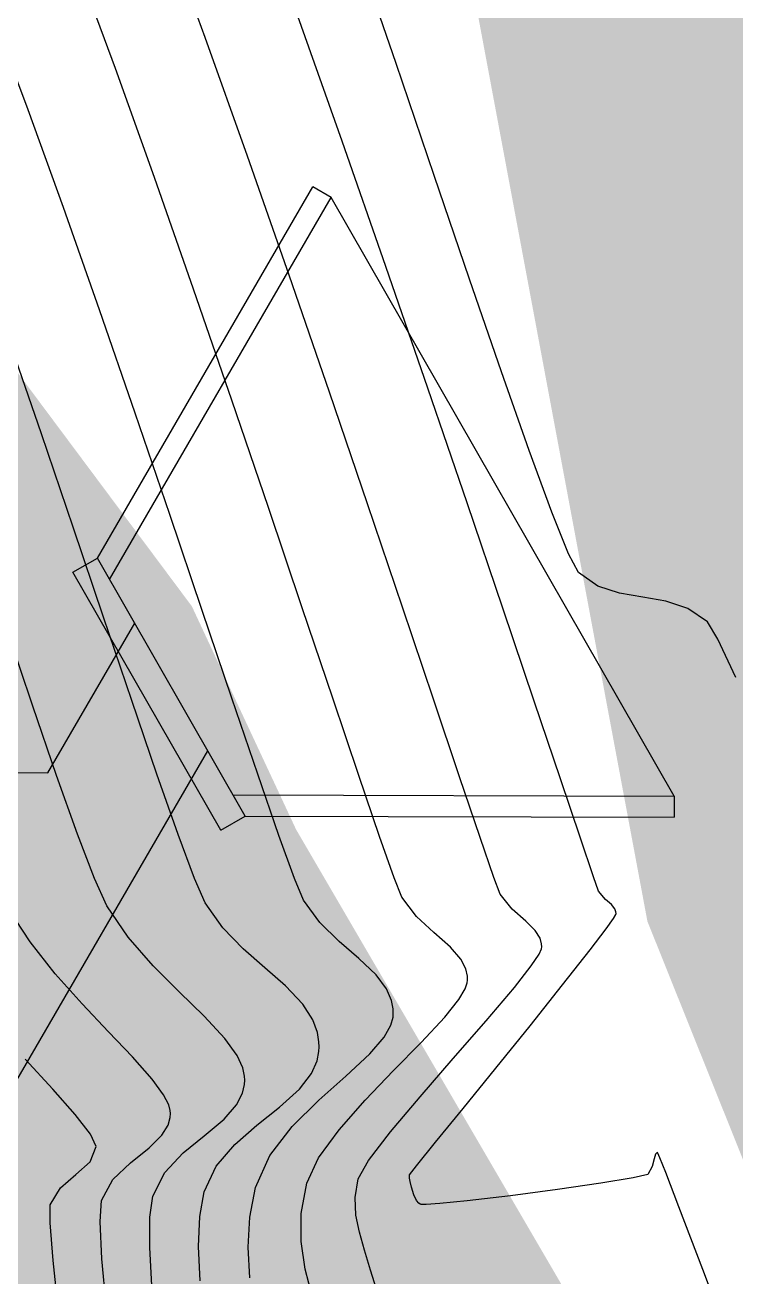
# Model space of a CAD drawing. Header units: feet. Extents: x 26064 to 27719, y 16802 to 28989.
# Drawn here: x 27554.62 to 27571.36, y 17822.44 to 17851.9 of the extents above; entities that cross this region are included whole.
import ezdxf

# ---------------------------------------------------------------- set-up
doc = ezdxf.new("R2010")
doc.units = ezdxf.units.FT
doc.header["$LTSCALE"] = 50
doc.header["$MEASUREMENT"] = 0
doc.linetypes.add('HIDDEN', pattern=[0.375, 0.25, -0.125])
doc.linetypes.add('HIDN25', pattern=[0.0938, 0.0625, -0.0313])
for name, color, linetype in [('CONT-MJR', 160, 'HIDDEN'), ('CONT-MNR', 55, 'HIDN25'), ('SD-OUTER', 6, 'Continuous'), ('SD-OUTER-PRIVATE', 6, 'Continuous'), ('SD-STRUCTURE', 6, 'Continuous'), ('SILT FENCE', 200, 'Continuous'), ('SILT_FENCE', 1, 'HIDDEN'), ('WATER', 5, 'Continuous')]:
    doc.layers.add(name, color=color, linetype=linetype)

msp = doc.modelspace()

# ---------------------------------------------------------------- linework, layer by layer
at = {"layer": 'CONT-MJR', "color": 7, "extrusion": (0.938178, 0.346152, 0)}
msp.add_line((27556.74703, 17850.88218, 630), (27555.84712, 17853.32121, 630), dxfattribs=at)
at = {"layer": 'CONT-MJR', "color": 7}
for p, q in [((27557.668, 17848.31174, 630), (27556.74703, 17850.88218, 630)), ((27558.58937, 17845.6833, 630), (27557.668, 17848.31174, 630)), ((27560.35059, 17840.54607, 630), (27559.49046, 17843.07028, 630)), ((27562.47849, 17834.24041, 630), (27561.86528, 17836.05772, 630)), ((27562.96804, 17832.80554, 630), (27562.47849, 17834.24041, 630)), ((27563.49348, 17831.37677, 630), (27563.31326, 17831.82653, 630)), ((27563.8405, 17830.91951, 630), (27563.49348, 17831.37677, 630)), ((27564.63629, 17830.20114, 630), (27564.24773, 17830.54371, 630)), ((27564.88069, 17829.91859, 630), (27564.63629, 17830.20114, 630)), ((27564.99872, 17829.6855, 630), (27564.88069, 17829.91859, 630)), ((27565.03686, 17829.51425, 630), (27564.99872, 17829.6855, 630)), ((27565.04188, 17829.4227, 630), (27565.03686, 17829.51425, 630)), ((27565.03564, 17829.36091, 630), (27565.04188, 17829.4227, 630)), ((27563.9504, 17827.95637, 630), (27564.50711, 17828.554, 630)), ((27555.27123, 17826.85271, 635), (27554.61946, 17827.56273, 635)), ((27562.63106, 17826.59779, 630), (27563.3002, 17827.29342, 630)), ((27555.45459, 17824.5339, 635), (27555.81858, 17824.84661, 635)), ((27555.41846, 17821.56929, 635), (27555.28329, 17822.81908, 635)), ((27561.38804, 17821.96018, 630), (27561.22083, 17822.6182, 630))]:
    msp.add_line(p, q, dxfattribs=at)
at = {"layer": 'CONT-MJR', "color": 7, "extrusion": (0.945368, 0.326005, 0)}
msp.add_line((27559.49046, 17843.07028, 630), (27558.58937, 17845.6833, 630), dxfattribs=at)
at = {"layer": 'CONT-MJR', "color": 7, "extrusion": (0.947331, 0.320257, 0)}
msp.add_line((27561.14909, 17838.18408, 630), (27560.35059, 17840.54607, 630), dxfattribs=at)
at = {"layer": 'CONT-MJR', "color": 7, "extrusion": (0.947688, 0.319197, 0)}
msp.add_line((27561.86528, 17836.05772, 630), (27561.14909, 17838.18408, 630), dxfattribs=at)
at = {"layer": 'CONT-MJR', "color": 7, "extrusion": (0.943085, 0.332551, 0)}
msp.add_line((27563.31326, 17831.82653, 630), (27562.96804, 17832.80554, 630), dxfattribs=at)
at = {"layer": 'CONT-MJR', "color": 7, "extrusion": (-0.678175, -0.734901, 0)}
msp.add_line((27564.24773, 17830.54371, 630), (27563.8405, 17830.91951, 630), dxfattribs=at)
at = {"layer": 'CONT-MJR', "color": 7, "extrusion": (0.8589, -0.512143, 0)}
msp.add_line((27564.83507, 17828.96313, 630), (27564.98751, 17829.21878, 630), dxfattribs=at)
at = {"layer": 'CONT-MJR', "color": 7, "extrusion": (0.947151, -0.320789, 0)}
msp.add_line((27564.98751, 17829.21878, 630), (27565.03564, 17829.36091, 630), dxfattribs=at)
at = {"layer": 'CONT-MJR', "color": 7, "extrusion": (0.780258, -0.625458, 0)}
msp.add_line((27564.50711, 17828.554, 630), (27564.83507, 17828.96313, 630), dxfattribs=at)
at = {"layer": 'CONT-MJR', "color": 7, "extrusion": (0.713941, -0.700206, 0)}
msp.add_line((27563.3002, 17827.29342, 630), (27563.9504, 17827.95637, 630), dxfattribs=at)
at = {"layer": 'CONT-MJR', "color": 7, "extrusion": (0.745824, 0.666143, 0)}
msp.add_line((27555.80427, 17826.25591, 635), (27555.27123, 17826.85271, 635), dxfattribs=at)
at = {"layer": 'CONT-MJR', "color": 7, "extrusion": (0.74999, -0.661449, 0)}
msp.add_line((27562.01752, 17825.90212, 630), (27562.63106, 17826.59779, 630), dxfattribs=at)
at = {"layer": 'CONT-MJR', "color": 7, "extrusion": (0.786634, 0.61742, 0)}
msp.add_line((27556.16407, 17825.79751, 635), (27555.80427, 17826.25591, 635), dxfattribs=at)
at = {"layer": 'CONT-MJR', "color": 7, "extrusion": (0.912639, 0.408767, 0)}
msp.add_line((27556.29614, 17825.50265, 635), (27556.16407, 17825.79751, 635), dxfattribs=at)
at = {"layer": 'CONT-MJR', "color": 7, "extrusion": (0.808058, -0.589103, 0)}
msp.add_line((27561.53412, 17825.23905, 630), (27562.01752, 17825.90212, 630), dxfattribs=at)
at = {"layer": 'CONT-MJR', "color": 7, "extrusion": (0.926207, -0.377014, 0)}
msp.add_line((27556.15088, 17825.14581, 635), (27556.29614, 17825.50265, 635), dxfattribs=at)
at = {"layer": 'CONT-MJR', "color": 7, "extrusion": (0.669121, -0.743154, 0)}
msp.add_line((27555.81858, 17824.84661, 635), (27556.15088, 17825.14581, 635), dxfattribs=at)
at = {"layer": 'CONT-MJR', "color": 7, "extrusion": (0.906341, -0.422546, 0)}
msp.add_line((27561.25541, 17824.64124, 630), (27561.53412, 17825.23905, 630), dxfattribs=at)
at = {"layer": 'CONT-MJR', "color": 7, "extrusion": (0.855705, -0.517464, 0)}
msp.add_line((27555.21429, 17824.13652, 635), (27555.45459, 17824.5339, 635), dxfattribs=at)
at = {"layer": 'CONT-MJR', "color": 7, "extrusion": (0.983809, -0.179219, 0)}
msp.add_line((27561.1263, 17823.9325, 630), (27561.25541, 17824.64124, 630), dxfattribs=at)
at = {"layer": 'CONT-MJR', "color": 7, "extrusion": (0.999966, -0.008237, 0)}
msp.add_line((27555.21075, 17823.70687, 635), (27555.21429, 17824.13652, 635), dxfattribs=at)
at = {"layer": 'CONT-MJR', "color": 7, "extrusion": (0.999995, -0.003184, 0)}
msp.add_line((27561.12418, 17823.2669, 630), (27561.1263, 17823.9325, 630), dxfattribs=at)
at = {"layer": 'CONT-MJR', "color": 7, "extrusion": (0.996678, 0.081437, 0)}
msp.add_line((27555.28329, 17822.81908, 635), (27555.21075, 17823.70687, 635), dxfattribs=at)
at = {"layer": 'CONT-MJR', "color": 7, "extrusion": (0.989082, 0.147369, 0)}
msp.add_line((27561.22083, 17822.6182, 630), (27561.12418, 17823.2669, 630), dxfattribs=at)
at = {"layer": 'CONT-MNR', "color": 7, "extrusion": (0.93966, 0.342111, 0)}
msp.add_line((27558.86392, 17851.60916, 629), (27557.87967, 17854.31256, 629), dxfattribs=at)
at = {"layer": 'CONT-MNR', "color": 7, "extrusion": (0.946136, 0.32377, 0)}
msp.add_line((27563.35858, 17850.99369, 627), (27562.41767, 17853.74325, 627), dxfattribs=at)
at = {"layer": 'CONT-MNR', "color": 7}
for p, q in [((27554.69368, 17849.90796, 631), (27553.89476, 17852.02971, 631)), ((27562.08768, 17849.16625, 628), (27561.0343, 17852.13531, 628)), ((27564.25608, 17848.3634, 627), (27563.35858, 17850.99369, 627)), ((27555.52729, 17847.60667, 631), (27554.69368, 17849.90796, 631)), ((27565.09093, 17845.92253, 627), (27564.25608, 17848.3634, 627)), ((27556.37492, 17845.20154, 631), (27555.52729, 17847.60667, 631)), ((27564.10715, 17843.35869, 628), (27563.11874, 17846.21814, 628)), ((27555.00566, 17842.28409, 632), (27554.24417, 17844.48419, 632)), ((27566.49579, 17841.88961, 627), (27565.84392, 17843.74122, 627)), ((27562.68536, 17840.63111, 629), (27561.78846, 17843.25893, 629)), ((27565.87475, 17838.17675, 628), (27565.0326, 17840.65565, 628)), ((27556.47084, 17837.96722, 632), (27555.75456, 17840.08621, 632)), ((27567.65246, 17839.01447, 627), (27567.4193, 17839.45609, 627)), ((27568.10864, 17838.6951, 627), (27567.65246, 17839.01447, 627)), ((27564.2389, 17836.03297, 629), (27563.50903, 17838.1989, 629)), ((27566.61329, 17835.98971, 628), (27565.87475, 17838.17675, 628)), ((27570.93226, 17837.4478, 627), (27570.6895, 17837.85547, 627)), ((27571.36343, 17836.54175, 627), (27570.93226, 17837.4478, 627)), ((27560.09912, 17834.26826, 631), (27559.49176, 17836.0569, 631)), ((27560.59637, 17832.83005, 631), (27560.09912, 17834.26826, 631)), ((27556.25236, 17831.81244, 633), (27555.85146, 17832.86095, 633)), ((27560.96281, 17831.81798, 631), (27560.59637, 17832.83005, 631)), ((27565.66011, 17831.83974, 629), (27565.335, 17832.78271, 629)), ((27557.0462, 17830.43403, 633), (27556.54636, 17831.16972, 633)), ((27568.50944, 17831.10359, 628), (27568.43139, 17831.1995, 628)), ((27568.47825, 17830.87624, 628), (27568.53308, 17830.96844, 628)), ((27568.54017, 17830.99072, 628), (27568.53649, 17831.03103, 628)), ((27559.76048, 17830.15552, 632), (27559.27472, 17830.65505, 632)), ((27557.63461, 17829.76204, 633), (27557.0462, 17830.43403, 633)), ((27566.78609, 17830.27886, 629), (27566.74898, 17830.41181, 629)), ((27567.92666, 17830.13357, 628), (27568.30396, 17830.63033, 628)), ((27560.26957, 17829.70971, 632), (27559.76048, 17830.15552, 632)), ((27566.72494, 17830.03575, 629), (27566.78344, 17830.16273, 629)), ((27566.79103, 17830.20671, 629), (27566.78609, 17830.27886, 629)), ((27558.25127, 17829.14556, 633), (27557.63461, 17829.76204, 633)), ((27555.96199, 17828.86578, 634), (27555.3301, 17829.57314, 634)), ((27561.15861, 17828.85745, 632), (27560.75221, 17829.28717, 632)), ((27566.51251, 17828.34991, 628), (27567.27969, 17829.30988, 628)), ((27563.28795, 17828.74329, 631), (27563.25133, 17828.94103, 631)), ((27561.39539, 17828.48805, 632), (27561.15861, 17828.85745, 632)), ((27563.07636, 17828.07745, 631), (27563.23553, 17828.36159, 631)), ((27563.23553, 17828.36159, 631), (27563.28615, 17828.54697, 631)), ((27564.70603, 17827.57655, 629), (27565.47716, 17828.46244, 629)), ((27557.1529, 17827.61309, 634), (27556.58541, 17828.20915, 634)), ((27559.74737, 17827.35429, 633), (27559.61496, 17827.6449, 633)), ((27562.17494, 17827.16148, 631), (27562.738, 17827.68397, 631)), ((27559.78903, 17827.16454, 633), (27559.74737, 17827.35429, 633)), ((27559.79443, 17827.07067, 633), (27559.78903, 17827.16454, 633)), ((27561.08134, 17826.85637, 632), (27561.3633, 17827.22332, 632)), ((27564.93734, 17826.40254, 628), (27565.70508, 17827.34902, 628)), ((27559.74301, 17826.76225, 633), (27559.78848, 17826.96374, 633)), ((27559.78848, 17826.96374, 633), (27559.79443, 17827.07067, 633)), ((27563.2283, 17825.85016, 629), (27563.92506, 17826.67789, 629)), ((27558.04528, 17826.28666, 634), (27558.04042, 17826.35005, 634)), ((27559.30861, 17826.15174, 633), (27559.6019, 17826.48595, 633)), ((27557.84306, 17825.77044, 634), (27557.99045, 17826.01219, 634)), ((27557.99045, 17826.01219, 634), (27558.03888, 17826.19081, 634)), ((27558.83932, 17825.75859, 633), (27559.30861, 17826.15174, 633)), ((27558.34186, 17825.35343, 633), (27558.83932, 17825.75859, 633)), ((27559.12174, 17825.04397, 632), (27559.55985, 17825.55542, 632)), ((27569.51455, 17825.36392, 628), (27569.4964, 17825.3593, 628)), ((27556.68858, 17824.72789, 634), (27557.10321, 17825.12338, 634)), ((27563.67186, 17824.84313, 628), (27563.84078, 17825.05425, 628)), ((27569.70972, 17824.89063, 628), (27569.56927, 17825.24275, 628)), ((27563.67686, 17824.76458, 628), (27563.67186, 17824.84313, 628)), ((27563.6936, 17824.68448, 628), (27563.67686, 17824.76458, 628)), ((27563.77609, 17824.3677, 628), (27563.72129, 17824.55262, 628)), ((27568.181, 17824.64177, 628), (27567.15974, 17824.49398, 628)), ((27562.41017, 17823.89357, 629), (27562.39155, 17824.30372, 629)), ((27563.92542, 17824.14723, 628), (27563.8943, 17824.16977, 628)), ((27564.38961, 17824.16084, 628), (27564.06847, 17824.13962, 628)), ((27562.49421, 17823.48823, 629), (27562.41017, 17823.89357, 629)), ((27557.55677, 17823.1305, 633), (27557.56261, 17823.84446, 633)), ((27557.60706, 17822.23614, 633), (27557.55677, 17823.1305, 633)), ((27558.74592, 17822.34547, 632), (27558.7086, 17823.15332, 632)), ((27559.91664, 17822.41138, 631), (27559.87208, 17823.13375, 631)), ((27562.90096, 17822.14531, 629), (27562.7574, 17822.59783, 629))]:
    msp.add_line(p, q, dxfattribs=at)
at = {"layer": 'CONT-MNR', "color": 7, "extrusion": (0.942101, 0.335329, 0)}
msp.add_line((27559.85718, 17848.81864, 629), (27558.86392, 17851.60916, 629), dxfattribs=at)
at = {"layer": 'CONT-MNR', "color": 7, "extrusion": (0.943936, 0.330128, 0)}
for p, q in [((27563.11874, 17846.21814, 628), (27562.08768, 17849.16625, 628)), ((27560.83888, 17846.01166, 629), (27559.85718, 17848.81864, 629))]:
    msp.add_line(p, q, dxfattribs=at)
at = {"layer": 'CONT-MNR', "color": 7, "extrusion": (0.945335, 0.326102, 0)}
msp.add_line((27561.78846, 17843.25893, 629), (27560.83888, 17846.01166, 629), dxfattribs=at)
at = {"layer": 'CONT-MNR', "color": 7, "extrusion": (0.945265, 0.326303, 0)}
msp.add_line((27565.84392, 17843.74122, 627), (27565.09093, 17845.92253, 627), dxfattribs=at)
at = {"layer": 'CONT-MNR', "color": 7, "extrusion": (0.945146, 0.326648, 0)}
msp.add_line((27557.21586, 17842.76829, 631), (27556.37492, 17845.20154, 631), dxfattribs=at)
at = {"layer": 'CONT-MNR', "color": 7, "extrusion": (0.946087, 0.323913, 0)}
msp.add_line((27565.0326, 17840.65565, 628), (27564.10715, 17843.35869, 628), dxfattribs=at)
at = {"layer": 'CONT-MNR', "color": 7, "extrusion": (0.946476, 0.322776, 0)}
msp.add_line((27558.02944, 17840.38263, 631), (27557.21586, 17842.76829, 631), dxfattribs=at)
at = {"layer": 'CONT-MNR', "color": 7, "extrusion": (0.94656, 0.322528, 0)}
msp.add_line((27555.75456, 17840.08621, 632), (27555.00566, 17842.28409, 632), dxfattribs=at)
at = {"layer": 'CONT-MNR', "color": 7, "extrusion": (0.939038, 0.343814, 0)}
msp.add_line((27567.02733, 17840.43786, 627), (27566.49579, 17841.88961, 627), dxfattribs=at)
at = {"layer": 'CONT-MNR', "color": 7, "extrusion": (0.947241, 0.320523, 0)}
msp.add_line((27558.79497, 17838.12026, 631), (27558.02944, 17840.38263, 631), dxfattribs=at)
at = {"layer": 'CONT-MNR', "color": 7, "extrusion": (0.947162, 0.320755, 0)}
msp.add_line((27563.50903, 17838.1989, 629), (27562.68536, 17840.63111, 629), dxfattribs=at)
at = {"layer": 'CONT-MNR', "color": 7, "extrusion": (0.928718, 0.370787, 0)}
msp.add_line((27567.4193, 17839.45609, 627), (27567.02733, 17840.43786, 627), dxfattribs=at)
at = {"layer": 'CONT-MNR', "color": 7, "extrusion": (-0.311426, -0.95027, 0)}
msp.add_line((27568.62308, 17838.52651, 627), (27568.10864, 17838.6951, 627), dxfattribs=at)
at = {"layer": 'CONT-MNR', "color": 7, "extrusion": (-0.168581, -0.985688, 0)}
msp.add_line((27569.16708, 17838.43347, 627), (27568.62308, 17838.52651, 627), dxfattribs=at)
at = {"layer": 'CONT-MNR', "color": 7, "extrusion": (-0.167734, -0.985832, 0)}
msp.add_line((27569.71195, 17838.34076, 627), (27569.16708, 17838.43347, 627), dxfattribs=at)
at = {"layer": 'CONT-MNR', "color": 7, "extrusion": (-0.308347, -0.951274, 0)}
msp.add_line((27570.22898, 17838.17317, 627), (27569.71195, 17838.34076, 627), dxfattribs=at)
at = {"layer": 'CONT-MNR', "color": 7, "extrusion": (0.947436, 0.319946, 0)}
msp.add_line((27559.49176, 17836.0569, 631), (27558.79497, 17838.12026, 631), dxfattribs=at)
at = {"layer": 'CONT-MNR', "color": 7, "extrusion": (-0.567861, -0.823125, 0)}
msp.add_line((27570.6895, 17837.85547, 627), (27570.22898, 17838.17317, 627), dxfattribs=at)
at = {"layer": 'CONT-MNR', "color": 7, "extrusion": (0.94735, 0.320201, 0)}
msp.add_line((27557.13448, 17836.00377, 632), (27556.47084, 17837.96722, 632), dxfattribs=at)
at = {"layer": 'CONT-MNR', "color": 7, "extrusion": (0.947545, 0.319621, 0)}
msp.add_line((27554.80195, 17835.8745, 633), (27554.18984, 17837.68915, 633), dxfattribs=at)
at = {"layer": 'CONT-MNR', "color": 7, "extrusion": (0.946381, 0.323054, 0)}
msp.add_line((27557.72545, 17834.27254, 632), (27557.13448, 17836.00377, 632), dxfattribs=at)
at = {"layer": 'CONT-MNR', "color": 7, "extrusion": (0.947769, 0.318958, 0)}
msp.add_line((27564.85441, 17834.20401, 629), (27564.2389, 17836.03297, 629), dxfattribs=at)
at = {"layer": 'CONT-MNR', "color": 7, "extrusion": (0.947831, 0.318774, 0)}
msp.add_line((27567.22789, 17834.16226, 628), (27566.61329, 17835.98971, 628), dxfattribs=at)
at = {"layer": 'CONT-MNR', "color": 7, "extrusion": (0.946023, 0.324099, 0)}
msp.add_line((27555.36191, 17834.24003, 633), (27554.80195, 17835.8745, 633), dxfattribs=at)
at = {"layer": 'CONT-MNR', "color": 7, "extrusion": (0.942385, 0.33453, 0)}
msp.add_line((27555.85146, 17832.86095, 633), (27555.36191, 17834.24003, 633), dxfattribs=at)
at = {"layer": 'CONT-MNR', "color": 7, "extrusion": (0.943766, 0.330614, 0)}
msp.add_line((27558.22372, 17832.85018, 632), (27557.72545, 17834.27254, 632), dxfattribs=at)
at = {"layer": 'CONT-MNR', "color": 7, "extrusion": (0.94731, 0.320318, 0)}
msp.add_line((27565.335, 17832.78271, 629), (27564.85441, 17834.20401, 629), dxfattribs=at)
at = {"layer": 'CONT-MNR', "color": 7, "extrusion": (0.947941, 0.318447, 0)}
msp.add_line((27567.69824, 17832.76214, 628), (27567.22789, 17834.16226, 628), dxfattribs=at)
at = {"layer": 'CONT-MNR', "color": 7, "extrusion": (0.937294, 0.348539, 0)}
msp.add_line((27558.60927, 17831.81336, 632), (27558.22372, 17832.85018, 632), dxfattribs=at)
at = {"layer": 'CONT-MNR', "color": 7, "extrusion": (0.947392, 0.320075, 0)}
msp.add_line((27568.00401, 17831.85708, 628), (27567.69824, 17832.76214, 628), dxfattribs=at)
at = {"layer": 'CONT-MNR', "color": 7, "extrusion": (0.935277, 0.353918, 0)}
msp.add_line((27565.80918, 17831.44579, 629), (27565.66011, 17831.83974, 629), dxfattribs=at)
at = {"layer": 'CONT-MNR', "color": 7, "extrusion": (0.942927, 0.332999, 0)}
msp.add_line((27568.12489, 17831.51481, 628), (27568.00401, 17831.85708, 628), dxfattribs=at)
at = {"layer": 'CONT-MNR', "color": 7, "extrusion": (0.909374, 0.41598, 0)}
msp.add_line((27556.54636, 17831.16972, 633), (27556.25236, 17831.81244, 633), dxfattribs=at)
at = {"layer": 'CONT-MNR', "color": 7, "extrusion": (0.915334, 0.402695, 0)}
msp.add_line((27558.86207, 17831.23874, 632), (27558.60927, 17831.81336, 632), dxfattribs=at)
at = {"layer": 'CONT-MNR', "color": 7, "extrusion": (0.921553, 0.388253, 0)}
msp.add_line((27561.17777, 17831.30776, 631), (27560.96281, 17831.81798, 631), dxfattribs=at)
at = {"layer": 'CONT-MNR', "color": 7, "extrusion": (0.816552, 0.577273, 0)}
msp.add_line((27559.27472, 17830.65505, 632), (27558.86207, 17831.23874, 632), dxfattribs=at)
at = {"layer": 'CONT-MNR', "color": 7, "extrusion": (0.808065, 0.589093, 0)}
msp.add_line((27561.56415, 17830.77776, 631), (27561.17777, 17831.30776, 631), dxfattribs=at)
at = {"layer": 'CONT-MNR', "color": 7, "extrusion": (0.780399, 0.625282, 0)}
msp.add_line((27566.09216, 17831.09262, 629), (27565.80918, 17831.44579, 629), dxfattribs=at)
at = {"layer": 'CONT-MNR', "color": 7, "extrusion": (0.75674, 0.653716, 0)}
msp.add_line((27568.29029, 17831.32335, 628), (27568.12489, 17831.51481, 628), dxfattribs=at)
at = {"layer": 'CONT-MNR', "color": 7, "extrusion": (-0.659638, -0.751583, 0)}
msp.add_line((27568.43139, 17831.1995, 628), (27568.29029, 17831.32335, 628), dxfattribs=at)
at = {"layer": 'CONT-MNR', "color": 7, "extrusion": (0.838465, 0.544955, 0)}
msp.add_line((27554.73717, 17830.32139, 634), (27554.23066, 17831.1007, 634), dxfattribs=at)
at = {"layer": 'CONT-MNR', "color": 7, "extrusion": (0.660736, 0.750618, 0)}
msp.add_line((27566.41525, 17830.80821, 629), (27566.09216, 17831.09262, 629), dxfattribs=at)
at = {"layer": 'CONT-MNR', "color": 7, "extrusion": (0.937012, 0.349297, 0)}
msp.add_line((27568.53649, 17831.03103, 628), (27568.50944, 17831.10359, 628), dxfattribs=at)
at = {"layer": 'CONT-MNR', "color": 7, "extrusion": (0.952893, -0.303308, 0)}
msp.add_line((27568.53308, 17830.96844, 628), (27568.54017, 17830.99072, 628), dxfattribs=at)
at = {"layer": 'CONT-MNR', "color": 7, "extrusion": (-0.698526, -0.715585, 0)}
msp.add_line((27562.0201, 17830.33268, 631), (27561.56415, 17830.77776, 631), dxfattribs=at)
at = {"layer": 'CONT-MNR', "color": 7, "extrusion": (-0.701379, -0.712789, 0)}
msp.add_line((27566.63696, 17830.59005, 629), (27566.41525, 17830.80821, 629), dxfattribs=at)
at = {"layer": 'CONT-MNR', "color": 7, "extrusion": (0.815883, -0.578217, 0)}
msp.add_line((27568.30396, 17830.63033, 628), (27568.47825, 17830.87624, 628), dxfattribs=at)
at = {"layer": 'CONT-MNR', "color": 7, "extrusion": (0.846682, 0.532099, 0)}
msp.add_line((27566.74898, 17830.41181, 629), (27566.63696, 17830.59005, 629), dxfattribs=at)
at = {"layer": 'CONT-MNR', "color": 7, "extrusion": (0.78376, 0.621064, 0)}
msp.add_line((27555.3301, 17829.57314, 634), (27554.73717, 17830.32139, 634), dxfattribs=at)
at = {"layer": 'CONT-MNR', "color": 7, "extrusion": (-0.652015, -0.758206, 0)}
msp.add_line((27562.48329, 17829.93436, 631), (27562.0201, 17830.33268, 631), dxfattribs=at)
at = {"layer": 'CONT-MNR', "color": 7, "extrusion": (0.985432, -0.170068, 0)}
msp.add_line((27566.78344, 17830.16273, 629), (27566.79103, 17830.20671, 629), dxfattribs=at)
at = {"layer": 'CONT-MNR', "color": 7, "extrusion": (0.786417, -0.617697, 0)}
msp.add_line((27567.27969, 17829.30988, 628), (27567.92666, 17830.13357, 628), dxfattribs=at)
at = {"layer": 'CONT-MNR', "color": 7, "extrusion": (-0.690624, -0.723214, 0)}
msp.add_line((27562.89136, 17829.54468, 631), (27562.48329, 17829.93436, 631), dxfattribs=at)
at = {"layer": 'CONT-MNR', "color": 7, "extrusion": (0.78759, -0.6162, 0)}
msp.add_line((27566.1444, 17829.25189, 629), (27566.5402, 17829.75777, 629), dxfattribs=at)
at = {"layer": 'CONT-MNR', "color": 7, "extrusion": (0.832846, -0.553504, 0)}
msp.add_line((27566.5402, 17829.75777, 629), (27566.72494, 17830.03575, 629), dxfattribs=at)
at = {"layer": 'CONT-MNR', "color": 7, "extrusion": (0.658708, 0.752399, 0)}
msp.add_line((27560.75221, 17829.28717, 632), (27560.26957, 17829.70971, 632), dxfattribs=at)
at = {"layer": 'CONT-MNR', "color": 7, "extrusion": (0.804057, 0.594553, 0)}
msp.add_line((27563.13623, 17829.21353, 631), (27562.89136, 17829.54468, 631), dxfattribs=at)
at = {"layer": 'CONT-MNR', "color": 7, "extrusion": (0.921185, 0.389125, 0)}
msp.add_line((27563.25133, 17828.94103, 631), (27563.13623, 17829.21353, 631), dxfattribs=at)
at = {"layer": 'CONT-MNR', "color": 7, "extrusion": (0.763744, -0.645519, 0)}
msp.add_line((27565.47716, 17828.46244, 629), (27566.1444, 17829.25189, 629), dxfattribs=at)
at = {"layer": 'CONT-MNR', "color": 7, "extrusion": (-0.697577, -0.71651, 0)}
msp.add_line((27558.83589, 17828.57639, 633), (27558.25127, 17829.14556, 633), dxfattribs=at)
at = {"layer": 'CONT-MNR', "color": 7, "extrusion": (0.725209, 0.688529, 0)}
msp.add_line((27556.58541, 17828.20915, 634), (27555.96199, 17828.86578, 634), dxfattribs=at)
at = {"layer": 'CONT-MNR', "color": 7, "extrusion": (0.997438, -0.071543, 0)}
msp.add_line((27563.28615, 17828.54697, 631), (27563.29273, 17828.63869, 631), dxfattribs=at)
at = {"layer": 'CONT-MNR', "color": 7, "extrusion": (0.998959, 0.045614, 0)}
msp.add_line((27563.29273, 17828.63869, 631), (27563.28795, 17828.74329, 631), dxfattribs=at)
at = {"layer": 'CONT-MNR', "color": 7, "extrusion": (0.732751, 0.680497, 0)}
msp.add_line((27559.32817, 17828.04632, 633), (27558.83589, 17828.57639, 633), dxfattribs=at)
at = {"layer": 'CONT-MNR', "color": 7, "extrusion": (0.940373, 0.340145, 0)}
msp.add_line((27561.50472, 17828.18581, 632), (27561.39539, 17828.48805, 632), dxfattribs=at)
at = {"layer": 'CONT-MNR', "color": 7, "extrusion": (0.778314, -0.627875, 0)}
msp.add_line((27565.70508, 17827.34902, 628), (27566.51251, 17828.34991, 628), dxfattribs=at)
at = {"layer": 'CONT-MNR', "color": 7, "extrusion": (0.813664, 0.581336, 0)}
msp.add_line((27559.61496, 17827.6449, 633), (27559.32817, 17828.04632, 633), dxfattribs=at)
at = {"layer": 'CONT-MNR', "color": 7, "extrusion": (0.98768, 0.156486, 0)}
msp.add_line((27561.53912, 17827.96867, 632), (27561.50472, 17828.18581, 632), dxfattribs=at)
at = {"layer": 'CONT-MNR', "color": 7, "extrusion": (0.758221, -0.651998, 0)}
msp.add_line((27562.738, 17827.68397, 631), (27563.07636, 17828.07745, 631), dxfattribs=at)
at = {"layer": 'CONT-MNR', "color": 7, "extrusion": (0.981569, -0.191107, 0)}
msp.add_line((27561.49593, 17827.52413, 632), (27561.5381, 17827.74076, 632), dxfattribs=at)
at = {"layer": 'CONT-MNR', "color": 7, "extrusion": (0.998847, -0.048016, 0)}
msp.add_line((27561.5381, 17827.74076, 632), (27561.54358, 17827.85468, 632), dxfattribs=at)
at = {"layer": 'CONT-MNR', "color": 7, "extrusion": (0.999235, 0.039119, 0)}
msp.add_line((27561.54358, 17827.85468, 632), (27561.53912, 17827.96867, 632), dxfattribs=at)
at = {"layer": 'CONT-MNR', "color": 7, "extrusion": (0.749632, 0.661855, 0)}
msp.add_line((27557.617, 17827.08743, 634), (27557.1529, 17827.61309, 634), dxfattribs=at)
at = {"layer": 'CONT-MNR', "color": 7, "extrusion": (0.915009, -0.403434, 0)}
msp.add_line((27561.3633, 17827.22332, 632), (27561.49593, 17827.52413, 632), dxfattribs=at)
at = {"layer": 'CONT-MNR', "color": 7, "extrusion": (0.754802, -0.655953, 0)}
msp.add_line((27563.92506, 17826.67789, 629), (27564.70603, 17827.57655, 629), dxfattribs=at)
at = {"layer": 'CONT-MNR', "color": 7, "extrusion": (0.663709, -0.747991, 0)}
msp.add_line((27561.53736, 17826.59574, 631), (27562.17494, 17827.16148, 631), dxfattribs=at)
at = {"layer": 'CONT-MNR', "color": 7, "extrusion": (0.807888, 0.589336, 0)}
msp.add_line((27557.88197, 17826.7242, 634), (27557.617, 17827.08743, 634), dxfattribs=at)
at = {"layer": 'CONT-MNR', "color": 7, "extrusion": (0.673306, -0.739364, 0)}
msp.add_line((27560.61212, 17826.42907, 632), (27561.08134, 17826.85637, 632), dxfattribs=at)
at = {"layer": 'CONT-MNR', "color": 7, "extrusion": (0.889978, 0.456003, 0)}
msp.add_line((27558.00273, 17826.48851, 634), (27557.88197, 17826.7242, 634), dxfattribs=at)
at = {"layer": 'CONT-MNR', "color": 7, "extrusion": (0.890584, -0.454819, 0)}
msp.add_line((27559.6019, 17826.48595, 633), (27559.74301, 17826.76225, 633), dxfattribs=at)
at = {"layer": 'CONT-MNR', "color": 7, "extrusion": (0.703535, -0.71066, 0)}
msp.add_line((27560.91223, 17825.97688, 631), (27561.53736, 17826.59574, 631), dxfattribs=at)
at = {"layer": 'CONT-MNR', "color": 7, "extrusion": (0.96489, 0.262654, 0)}
msp.add_line((27558.04042, 17826.35005, 634), (27558.00273, 17826.48851, 634), dxfattribs=at)
at = {"layer": 'CONT-MNR', "color": 7, "extrusion": (0.997778, -0.066628, 0)}
msp.add_line((27558.03888, 17826.19081, 634), (27558.04528, 17826.28666, 634), dxfattribs=at)
at = {"layer": 'CONT-MNR', "color": 7, "extrusion": (-0.622663, 0.78249, 0)}
msp.add_line((27560.0808, 17826.00627, 632), (27560.61212, 17826.42907, 632), dxfattribs=at)
at = {"layer": 'CONT-MNR', "color": 7, "extrusion": (0.775752, -0.631038, 0)}
msp.add_line((27564.28926, 17825.60584, 628), (27564.93734, 17826.40254, 628), dxfattribs=at)
at = {"layer": 'CONT-MNR', "color": 7, "extrusion": (0.6544, -0.756148, 0)}
msp.add_line((27559.55985, 17825.55542, 632), (27560.0808, 17826.00627, 632), dxfattribs=at)
at = {"layer": 'CONT-MNR', "color": 7, "extrusion": (0.791946, -0.610592, 0)}
msp.add_line((27560.38652, 17825.29502, 631), (27560.91223, 17825.97688, 631), dxfattribs=at)
at = {"layer": 'CONT-MNR', "color": 7, "extrusion": (0.702147, -0.712032, 0)}
msp.add_line((27557.54709, 17825.47857, 634), (27557.84306, 17825.77044, 634), dxfattribs=at)
at = {"layer": 'CONT-MNR', "color": 7, "extrusion": (0.792227, -0.610227, 0)}
msp.add_line((27562.70981, 17825.17703, 629), (27563.2283, 17825.85016, 629), dxfattribs=at)
at = {"layer": 'CONT-MNR', "color": 7, "extrusion": (0.624794, -0.78079, 0)}
msp.add_line((27557.10321, 17825.12338, 634), (27557.54709, 17825.47857, 634), dxfattribs=at)
at = {"layer": 'CONT-MNR', "color": 7, "extrusion": (0.727226, -0.686399, 0)}
msp.add_line((27557.90831, 17824.89409, 633), (27558.34186, 17825.35343, 633), dxfattribs=at)
at = {"layer": 'CONT-MNR', "color": 7, "extrusion": (0.775898, -0.630858, 0)}
msp.add_line((27563.84078, 17825.05425, 628), (27564.28926, 17825.60584, 628), dxfattribs=at)
at = {"layer": 'CONT-MNR', "color": 7, "extrusion": (0.789008, -0.614383, 0)}
msp.add_line((27569.4964, 17825.3593, 628), (27569.46787, 17825.32266, 628), dxfattribs=at)
at = {"layer": 'CONT-MNR', "color": 7, "extrusion": (0.854413, 0.519594, 0)}
msp.add_line((27569.5229, 17825.35019, 628), (27569.51455, 17825.36392, 628), dxfattribs=at)
at = {"layer": 'CONT-MNR', "color": 7, "extrusion": (0.918113, 0.39632, 0)}
msp.add_line((27569.56927, 17825.24275, 628), (27569.5229, 17825.35019, 628), dxfattribs=at)
at = {"layer": 'CONT-MNR', "color": 7, "extrusion": (0.905822, -0.423657, 0)}
msp.add_line((27558.83896, 17824.43935, 632), (27559.12174, 17825.04397, 632), dxfattribs=at)
at = {"layer": 'CONT-MNR', "color": 7, "extrusion": (0.912055, -0.410069, 0)}
msp.add_line((27560.04719, 17824.5403, 631), (27560.38652, 17825.29502, 631), dxfattribs=at)
at = {"layer": 'CONT-MNR', "color": 7, "extrusion": (0.870223, -0.492658, 0)}
msp.add_line((27562.46364, 17824.74219, 629), (27562.70981, 17825.17703, 629), dxfattribs=at)
at = {"layer": 'CONT-MNR', "color": 7, "extrusion": (0.97192, -0.235311, 0)}
msp.add_line((27569.43629, 17825.21752, 628), (27569.39208, 17825.03491, 628), dxfattribs=at)
at = {"layer": 'CONT-MNR', "color": 7, "extrusion": (0.957742, -0.287629, 0)}
msp.add_line((27569.46787, 17825.32266, 628), (27569.43629, 17825.21752, 628), dxfattribs=at)
at = {"layer": 'CONT-MNR', "color": 7, "extrusion": (0.894598, -0.446872, 0)}
msp.add_line((27557.63074, 17824.33841, 633), (27557.90831, 17824.89409, 633), dxfattribs=at)
at = {"layer": 'CONT-MNR', "color": 7, "extrusion": (0.162331, -0.986736, 0)}
msp.add_line((27568.94599, 17824.76762, 628), (27568.181, 17824.64177, 628), dxfattribs=at)
at = {"layer": 'CONT-MNR', "color": 7, "extrusion": (0.232248, -0.972657, 0)}
msp.add_line((27569.28404, 17824.84834, 628), (27568.94599, 17824.76762, 628), dxfattribs=at)
at = {"layer": 'CONT-MNR', "color": 7, "extrusion": (0.865378, -0.50112, 0)}
msp.add_line((27569.39208, 17825.03491, 628), (27569.28404, 17824.84834, 628), dxfattribs=at)
at = {"layer": 'CONT-MNR', "color": 7, "extrusion": (0.932457, 0.361281, 0)}
msp.add_line((27570.01998, 17824.08986, 628), (27569.70972, 17824.89063, 628), dxfattribs=at)
at = {"layer": 'CONT-MNR', "color": 7, "extrusion": (0.87898, -0.476859, 0)}
msp.add_line((27556.42251, 17824.23746, 634), (27556.68858, 17824.72789, 634), dxfattribs=at)
at = {"layer": 'CONT-MNR', "color": 7, "extrusion": (0.981464, -0.191648, 0)}
msp.add_line((27559.91081, 17823.84186, 631), (27560.04719, 17824.5403, 631), dxfattribs=at)
at = {"layer": 'CONT-MNR', "color": 7, "extrusion": (0.986754, -0.162223, 0)}
msp.add_line((27562.39155, 17824.30372, 629), (27562.46364, 17824.74219, 629), dxfattribs=at)
at = {"layer": 'CONT-MNR', "color": 7, "extrusion": (0.978658, 0.205497, 0)}
msp.add_line((27563.72129, 17824.55262, 628), (27563.6936, 17824.68448, 628), dxfattribs=at)
at = {"layer": 'CONT-MNR', "color": 7, "extrusion": (0.131248, -0.99135, 0)}
msp.add_line((27567.15974, 17824.49398, 628), (27566.05288, 17824.34744, 628), dxfattribs=at)
at = {"layer": 'CONT-MNR', "color": 7, "extrusion": (0.997691, -0.067916, 0)}
msp.add_line((27556.3887, 17823.74079, 634), (27556.42251, 17824.23746, 634), dxfattribs=at)
at = {"layer": 'CONT-MNR', "color": 7, "extrusion": (0.99062, -0.136642, 0)}
msp.add_line((27557.56261, 17823.84446, 633), (27557.63074, 17824.33841, 633), dxfattribs=at)
at = {"layer": 'CONT-MNR', "color": 7, "extrusion": (0.985057, -0.172227, 0)}
msp.add_line((27558.73721, 17823.85735, 632), (27558.83896, 17824.43935, 632), dxfattribs=at)
at = {"layer": 'CONT-MNR', "color": 7, "extrusion": (0.900621, 0.434605, 0)}
msp.add_line((27563.8398, 17824.23568, 628), (27563.77609, 17824.3677, 628), dxfattribs=at)
at = {"layer": 'CONT-MNR', "color": 7, "extrusion": (0.770626, 0.637288, 0)}
msp.add_line((27563.8943, 17824.16977, 628), (27563.8398, 17824.23568, 628), dxfattribs=at)
at = {"layer": 'CONT-MNR', "color": 7, "extrusion": (0.100037, -0.994984, 0)}
msp.add_line((27565.03109, 17824.22534, 628), (27564.38961, 17824.16084, 628), dxfattribs=at)
at = {"layer": 'CONT-MNR', "color": 7, "extrusion": (0.118651, -0.992936, 0)}
msp.add_line((27566.05288, 17824.34744, 628), (27565.03109, 17824.22534, 628), dxfattribs=at)
at = {"layer": 'CONT-MNR', "color": 7, "extrusion": (-0.229866, -0.973222, 0)}
msp.add_line((27563.95104, 17824.14118, 628), (27563.92542, 17824.14723, 628), dxfattribs=at)
at = {"layer": 'CONT-MNR', "color": 7, "extrusion": (-0.013306, -0.999911, 0)}
msp.add_line((27564.06847, 17824.13962, 628), (27563.95104, 17824.14118, 628), dxfattribs=at)
at = {"layer": 'CONT-MNR', "color": 7, "extrusion": (0.934077, 0.357073, 0)}
msp.add_line((27570.58549, 17822.61053, 628), (27570.01998, 17824.08986, 628), dxfattribs=at)
at = {"layer": 'CONT-MNR', "color": 7, "extrusion": (0.998828, 0.048407, 0)}
msp.add_line((27556.43126, 17822.86275, 634), (27556.3887, 17823.74079, 634), dxfattribs=at)
at = {"layer": 'CONT-MNR', "color": 7, "extrusion": (0.999176, -0.040594, 0)}
msp.add_line((27558.7086, 17823.15332, 632), (27558.73721, 17823.85735, 632), dxfattribs=at)
at = {"layer": 'CONT-MNR', "color": 7, "extrusion": (0.998508, -0.054603, 0)}
msp.add_line((27559.87208, 17823.13375, 631), (27559.91081, 17823.84186, 631), dxfattribs=at)
at = {"layer": 'CONT-MNR', "color": 7, "extrusion": (0.959705, 0.281009, 0)}
msp.add_line((27562.61838, 17823.06416, 629), (27562.49421, 17823.48823, 629), dxfattribs=at)
at = {"layer": 'CONT-MNR', "color": 7, "extrusion": (0.958322, 0.285691, 0)}
msp.add_line((27562.7574, 17822.59783, 629), (27562.61838, 17823.06416, 629), dxfattribs=at)
at = {"layer": 'CONT-MNR', "color": 7, "extrusion": (0.995893, 0.090541, 0)}
msp.add_line((27556.53814, 17821.68714, 634), (27556.43126, 17822.86275, 634), dxfattribs=at)
at = {"layer": 'CONT-MNR', "color": 7, "extrusion": (0.934859, 0.355019, 0)}
msp.add_line((27571.32253, 17820.6697, 628), (27570.58549, 17822.61053, 628), dxfattribs=at)
at = {"layer": 'SD-OUTER', "color": 7}
for p, q in [((27555.15742, 17834.30371), (27557.20278, 17837.82262)), ((27538.06851, 17798.93351), (27558.92607, 17834.81758))]:
    msp.add_line(p, q, dxfattribs=at)
at = {"layer": 'SD-OUTER-PRIVATE', "color": 7}
msp.add_line((27531.29374, 17834.37336), (27555.15742, 17834.30371), dxfattribs=at)
at = {"layer": 'SD-STRUCTURE', "color": 7}
for p, q in [((27556.32328, 17839.35629), (27561.40086, 17848.09193)), ((27561.8324, 17847.8411), (27561.40086, 17848.09193)), ((27556.61049, 17838.85545), (27561.83289, 17847.84024)), ((27569.91111, 17833.75357), (27561.8324, 17847.8411)), ((27555.74496, 17839.02464), (27556.32328, 17839.35629)), ((27559.80557, 17833.28392), (27556.32328, 17839.35629)), ((27559.22725, 17832.95228), (27555.74496, 17839.02464)), ((27559.51835, 17833.78476), (27569.91061, 17833.75443)), ((27569.91061, 17833.75443), (27569.90916, 17833.25443)), ((27559.22725, 17832.95228), (27559.80557, 17833.28392)), ((27559.80557, 17833.28392), (27569.90916, 17833.25443))]:
    msp.add_line(p, q, dxfattribs=at)
at = {"layer": 'SILT FENCE', "linetype": 'Continuous', "const_width": 10, "flags": 128}
msp.add_lwpolyline([(27571.18993, 17113.92892), (27571.18993, 17648.08742), (27565.85877, 17658.64102), (27561.96805, 17673.0828), (27561.96805, 17792.50513), (27529.07287, 17872.54221), (27515.83663, 17965.7443), (27485.76855, 17981.4147), (26810.18741, 17983.35403), (26801.24797, 17983.84578), (26736.9852, 17997.16402), (26717.6278, 17998.68722), (26707.45353, 17998.94141), (26541.31565, 17998.97573), (26439.41486, 17996.83872), (26373.56271, 17989.8501), (26343.25903, 17981.11433), (26323.44511, 17981.69672), (26251.9082, 18008.79492), (26227.05969, 18020.52676)], dxfattribs=at)
at = {"layer": 'SILT_FENCE', "color": 3, "linetype": 'Continuous', "flags": 128}
msp.add_lwpolyline([(27533.53572, 17929.25579, 13.33, 13.33, 0), (27526.85733, 17911.67789, 13.33, 13.33, 0), (27526.92654, 17901.15946, 13.33, 13.33, 0), (27527.68261, 17882.34328, 13.33, 13.33, 0), (27530.72543, 17864.13117, 13.33, 13.33, 0), (27536.80749, 17856.21764, 13.33, 13.33, 0), (27552.79872, 17834.78277, 13.33, 13.33, 0), (27555.09346, 17829.87176, 13.33, 13.33, 0), (27571.56538, 17801.6497, 13.33333, 13.33333, 0)], format="xyseb", dxfattribs=at)
at = {"layer": 'WATER', "color": 5, "linetype": 'Continuous', "const_width": 8, "elevation": 625, "flags": 128}
msp.add_lwpolyline([(27618.35549, 18036.3866), (27600.58754, 17994.82642), (27569.90643, 17960.42963), (27564.97689, 17953.33784), (27564.10413, 17945.70614), (27560.80611, 17886.26907), (27564.10669, 17876.67357), (27565.60697, 17872.17568), (27573.13702, 17831.92907), (27591.15263, 17787.04977), (27632.0139, 17719.43356), (27672.2278, 17660.66565), (27700.39955, 17613.74317)], dxfattribs=at)

doc.saveas('drawing.dxf')
